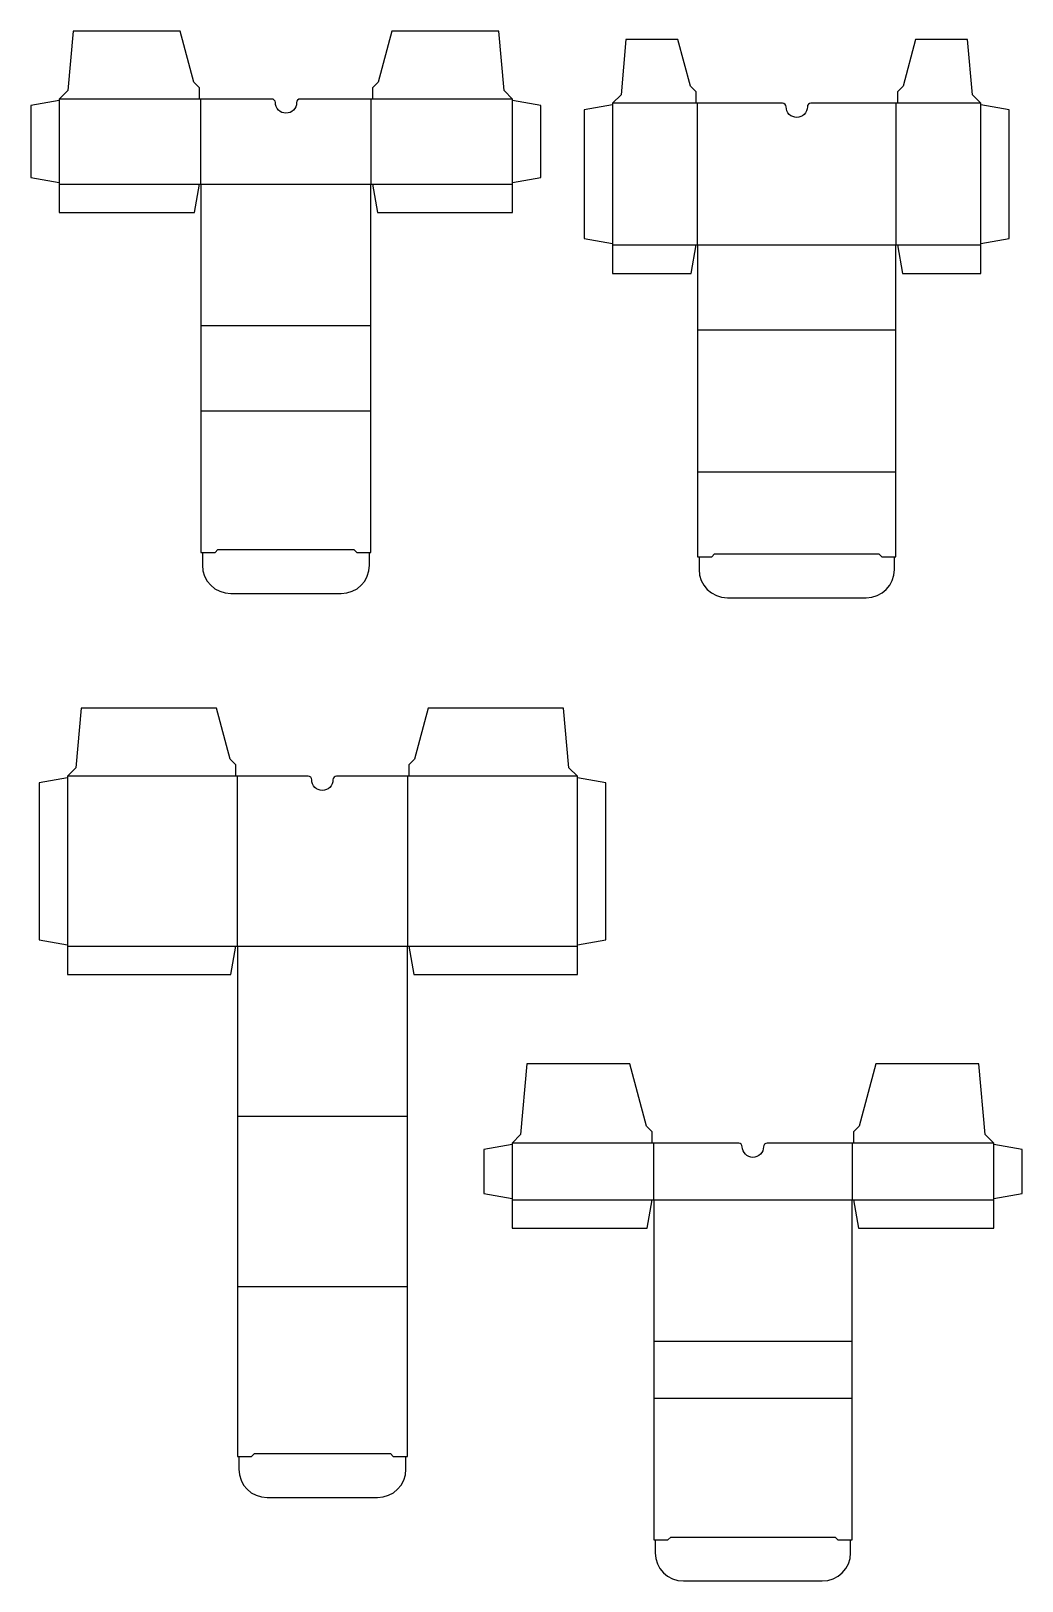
# Model space of a CAD drawing. Extents: x 77 to 1069, y 64 to 1615.
import ezdxf

# ---------------------------------------------------------------- set-up
doc = ezdxf.new("R2010")
doc.units = 0
doc.layers.add('Capa_1', color=7, linetype='CONTINUOUS')

msp = doc.modelspace()

# ---------------------------------------------------------------- linework, layer by layer
at = {"layer": 'Capa_1', "color": 7}
for points in [[(317.967874, 1546.687506), (317.967874, 1546.687506), (247.097982, 1546.687506), (245.687984, 1546.687506), (245.687984, 1558.027489), (240.017993, 1563.69748), (226.338014, 1614.717403), (119.078177, 1614.717403), (113.868185, 1555.197493), (105.368198, 1546.687506), (105.368198, 1545.267508), (77.028241, 1540.277516), (77.028241, 1468.067626), (105.368198, 1463.067634), (105.368198, 1461.647636), (105.368198, 1433.307679), (240.687992, 1433.307679), (245.687984, 1461.647636), (247.107982, 1461.647636), (247.107982, 1319.917852), (247.107982, 1234.877982), (247.107982, 1093.148198)], [(417.177723, 1093.148198), (417.177723, 1234.877982), (417.177723, 1319.917852), (417.177723, 1461.647636), (418.597721, 1461.647636), (423.597713, 1433.307679), (558.917507, 1433.307679), (558.917507, 1461.647636), (558.917507, 1463.067634), (587.257463, 1468.067626), (587.257463, 1540.277516), (558.917507, 1545.267508), (558.917507, 1546.687506), (550.40752, 1555.197493), (545.197528, 1614.717403), (437.937691, 1614.717403), (424.267712, 1563.69748), (418.597721, 1558.027489), (418.597721, 1546.687506), (417.177723, 1546.687506), (346.317831, 1546.687506), (346.317831, 1546.687506)], [(829.039149, 1542.401998), (829.039149, 1542.401998), (743.999189, 1542.401998), (742.57919, 1542.401998), (742.57919, 1553.741992), (736.909193, 1559.41199), (724.379199, 1606.181967), (672.299223, 1606.181967), (667.459226, 1550.911994), (658.95923, 1542.401998), (658.95923, 1540.981998), (630.619243, 1535.992001), (630.619243, 1407.092062), (658.95923, 1402.092065), (658.95923, 1400.672065), (658.95923, 1372.322079), (737.589192, 1372.322079), (742.57919, 1400.672065), (743.999189, 1400.672065), (743.999189, 1315.632106), (743.999189, 1173.902173), (743.999189, 1088.862213)], [(942.429095, 1088.862213), (942.429095, 1173.902173), (942.429095, 1315.632106), (942.429095, 1400.672065), (943.839094, 1400.672065), (948.839092, 1372.322079), (1027.469054, 1372.322079), (1027.469054, 1400.672065), (1027.469054, 1402.092065), (1055.809041, 1407.092062), (1055.809041, 1535.992001), (1027.469054, 1540.981998), (1027.469054, 1542.401998), (1018.959059, 1550.911994), (1014.129061, 1606.181967), (962.039086, 1606.181967), (949.509092, 1559.41199), (943.839094, 1553.741992), (943.839094, 1542.401998), (942.419095, 1542.401998), (857.389135, 1542.401998), (857.389135, 1542.401998)], [(105.368198, 1461.647636), (558.917507, 1461.647636), (558.917507, 1546.687506), (417.177723, 1546.687506)], [(247.107982, 1546.687506), (105.368198, 1546.687506), (105.368198, 1461.647636)], [(247.107982, 1461.647636), (247.107982, 1546.687506)], [(417.177723, 1546.687506), (417.177723, 1461.647636)], [(658.95923, 1400.672065), (1027.469054, 1400.672065), (1027.469054, 1542.401998), (942.429095, 1542.401998)], [(743.999189, 1542.401998), (658.95923, 1542.401998), (658.95923, 1400.672065)], [(743.999189, 1400.672065), (743.999189, 1542.401998)], [(942.429095, 1542.401998), (942.429095, 1400.672065)], [(417.177723, 1319.917852), (247.107982, 1319.917852)], [(942.429095, 1315.632106), (743.999189, 1315.632106)], [(247.107982, 1234.877982), (417.177723, 1234.877982)], [(743.999189, 1173.902173), (942.429095, 1173.902173)], [(247.107982, 1093.148198), (261.27796, 1093.148198), (264.107956, 1095.978193)], [(264.107956, 1095.978193), (400.177749, 1095.978193)], [(400.177749, 1095.978193), (403.007744, 1093.148198), (417.177723, 1093.148198)], [(415.767725, 1080.388217), (415.767725, 1093.148198)], [(743.999189, 1088.862213), (758.179183, 1088.862213), (761.009181, 1091.692212)], [(761.009181, 1091.692212), (925.419103, 1091.692212)], [(925.419103, 1091.692212), (928.249102, 1088.862213), (942.429095, 1088.862213)], [(941.009096, 1076.10222), (941.009096, 1088.862213)], [(276.867937, 1052.04826), (387.417768, 1052.04826)], [(773.769175, 1047.762233), (912.659109, 1047.762233)], [(354.396487, 869.242188), (354.396487, 869.242188), (283.526798, 869.242188), (282.106804, 869.242188), (282.106804, 880.582138), (276.436829, 886.252113), (262.766889, 937.281889), (127.157484, 937.281889), (121.947507, 877.75215), (113.447544, 869.242188), (113.447544, 867.832194), (85.107668, 862.832216), (85.107668, 705.582906), (113.447544, 700.582928), (113.447544, 699.172934), (113.447544, 670.823058), (277.116826, 670.823058), (282.106804, 699.172934), (283.526798, 699.172934), (283.526798, 529.09368), (283.526798, 359.014426), (283.526798, 188.935172)], [(453.606052, 188.935172), (453.606052, 359.014426), (453.606052, 529.09368), (453.606052, 699.172934), (455.026045, 699.172934), (460.026023, 670.823058), (623.685305, 670.823058), (623.685305, 699.172934), (623.685305, 700.582928), (652.035181, 705.582906), (652.035181, 862.832216), (623.685305, 867.832194), (623.685305, 869.242188), (615.185343, 877.75215), (609.975366, 937.281889), (474.365961, 937.281889), (460.686021, 886.252113), (455.026045, 880.582138), (455.026045, 869.242188), (453.606052, 869.242188), (382.736363, 869.242188)], [(113.447544, 699.172934), (623.685305, 699.172934), (623.685305, 869.242188), (453.606052, 869.242188)], [(283.526798, 869.242188), (113.447544, 869.242188), (113.447544, 699.172934)], [(283.526798, 699.172934), (283.526798, 869.242188)], [(453.606052, 869.242188), (453.606052, 699.172934)], [(785.105809, 502.282318), (785.105809, 502.282318), (700.066435, 502.282318), (698.646445, 502.282318), (698.646445, 513.622235), (692.986487, 519.292193), (676.26661, 581.651734), (573.03737, 581.651734), (566.837416, 510.782256), (558.337479, 502.282318), (558.337479, 500.862329), (529.997687, 495.862365), (529.997687, 452.002688), (558.337479, 447.002725), (558.337479, 445.592736), (558.337479, 417.242944), (693.656482, 417.242944), (698.656445, 445.592736), (700.076435, 445.592736), (700.076435, 303.853779), (700.076435, 247.164197), (700.076435, 105.43524)], [(898.494974, 105.43524), (898.494974, 247.164197), (898.494974, 303.853779), (898.494974, 445.592736), (899.914963, 445.592736), (904.914926, 417.242944), (1040.22393, 417.242944), (1040.22393, 445.592736), (1040.22393, 447.002725), (1068.573721, 452.002688), (1068.573721, 495.862365), (1040.22393, 500.862329), (1040.22393, 502.282318), (1031.723993, 510.782256), (1025.524038, 581.651734), (922.284799, 581.651734), (905.574922, 519.292193), (899.904963, 513.622235), (899.904963, 502.282318), (898.494974, 502.282318), (813.4556, 502.282318), (813.4556, 502.282318)], [(453.606052, 529.09368), (283.526798, 529.09368)], [(558.337479, 445.592736), (1040.22393, 445.592736), (1040.22393, 502.282318), (898.494974, 502.282318)], [(700.076435, 502.282318), (558.337479, 502.282318), (558.337479, 445.592736)], [(700.076435, 445.592736), (700.076435, 502.282318)], [(898.494974, 502.282318), (898.494974, 445.592736)], [(283.526798, 359.014426), (453.606052, 359.014426)], [(898.494974, 303.853779), (700.076435, 303.853779)], [(700.076435, 247.164197), (898.494974, 247.164197)], [(283.526798, 188.935172), (297.696736, 188.935172), (300.536723, 191.76516)], [(300.536723, 191.76516), (436.596126, 191.76516)], [(436.596126, 191.76516), (439.436114, 188.935172), (453.606052, 188.935172)], [(452.186058, 176.175228), (452.186058, 188.935172)], [(313.296667, 147.835353), (423.846182, 147.835353)], [(700.076435, 105.43524), (714.246331, 105.43524), (717.07631, 108.26522)], [(717.07631, 108.26522), (881.485099, 108.26522)], [(881.485099, 108.26522), (884.325078, 105.43524), (898.494974, 105.43524)], [(897.074984, 92.675334), (897.074984, 105.43524)], [(729.836216, 64.335543), (868.735193, 64.335543)]]:
    msp.add_lwpolyline(points, dxfattribs=at)
for points in [[(321.507869, 1543.147512), (321.507869, 1543.147512)], [(342.767836, 1543.147512), (342.767836, 1543.147512)], [(832.579147, 1538.861999), (832.579147, 1538.861999)], [(853.839137, 1538.861999), (853.839137, 1538.861999)], [(843.209142, 1528.232005)], [(357.936471, 865.702203)], [(368.566425, 855.07225)], [(379.196378, 865.702203)], [(788.645783, 498.732344)], [(809.905626, 498.732344), (809.905626, 498.732344)], [(799.275704, 488.102423)]]:
    msp.add_lwpolyline(points, close=True, dxfattribs=at)
for points in [[(320.471028, 1545.650666), (319.80715, 1546.314544), (318.906739, 1546.687506), (317.967874, 1546.687506)], [(321.507869, 1543.147512), (321.507869, 1544.086377), (321.134906, 1544.986788), (320.471028, 1545.650666)], [(324.621319, 1535.630978), (322.62781, 1537.624487), (321.507869, 1540.328265), (321.507869, 1543.147512)], [(332.137852, 1532.517528), (329.318605, 1532.517528), (326.614827, 1533.637469), (324.621319, 1535.630978)], [(342.767836, 1543.147512), (342.767836, 1537.276734), (338.00863, 1532.517528), (332.137852, 1532.517528)], [(343.80821, 1545.654208), (343.142167, 1544.990042), (342.767832, 1544.088112), (342.767836, 1543.147512)], [(346.317831, 1546.687506), (345.377234, 1546.690163), (344.474252, 1546.318374), (343.80821, 1545.654208)], [(831.542306, 1541.365156), (830.878427, 1542.029035), (829.978015, 1542.401998), (829.039149, 1542.401998)], [(832.579147, 1538.861999), (832.579147, 1539.800865), (832.206184, 1540.701278), (831.542306, 1541.365156)], [(835.692601, 1531.345458), (833.69909, 1533.338969), (832.579147, 1536.04275), (832.579147, 1538.861999)], [(853.839137, 1538.861999), (853.839137, 1536.04275), (852.719194, 1533.338969), (850.725684, 1531.345458)], [(854.879512, 1541.368698), (854.213469, 1540.704532), (853.839133, 1539.802601), (853.839137, 1538.861999)], [(857.389135, 1542.401998), (856.448538, 1542.404655), (855.545554, 1542.032865), (854.879512, 1541.368698)], [(332.137852, 1532.517528), (332.137852, 1532.517528), (332.137852, 1532.517528), (332.137852, 1532.517528)], [(843.209142, 1528.232005), (840.389892, 1528.232005), (837.686111, 1529.351947), (835.692601, 1531.345458)], [(850.725684, 1531.345458), (848.732173, 1529.351947), (846.028392, 1528.232005), (843.209142, 1528.232005)], [(248.51798, 1093.148198), (248.51798, 1093.148198), (248.51798, 1080.388217), (248.51798, 1080.388217)], [(745.419189, 1088.862213), (745.419189, 1088.862213), (745.419189, 1076.10222), (745.419189, 1076.10222)], [(248.51798, 1080.388217), (248.523501, 1064.734874), (261.214592, 1052.048259), (276.867937, 1052.04826)], [(387.417768, 1052.04826), (403.071112, 1052.048259), (415.762203, 1064.734874), (415.767725, 1080.388217)], [(745.419189, 1076.10222), (745.42471, 1060.44886), (758.115814, 1047.762232), (773.769175, 1047.762233)], [(912.659109, 1047.762233), (928.31247, 1047.762232), (941.003574, 1060.44886), (941.009096, 1076.10222)], [(356.899634, 868.20535), (356.235758, 868.869226), (355.335349, 869.242188), (354.396487, 869.242188)], [(382.736363, 869.242188), (381.7975, 869.242188), (380.897091, 868.869226), (380.233216, 868.20535)], [(382.736363, 869.242188), (382.736363, 869.242188), (382.736363, 869.242188), (382.736363, 869.242188)], [(357.936471, 865.702203), (357.936471, 866.641065), (357.56351, 867.541474), (356.899634, 868.20535)], [(361.049913, 858.185691), (359.05641, 860.179194), (357.936471, 862.882964), (357.936471, 865.702203)], [(357.936471, 865.702203), (357.936471, 865.702203), (357.936471, 865.702203), (357.936471, 865.702203)], [(368.566425, 855.07225), (365.747186, 855.07225), (363.043416, 856.192188), (361.049913, 858.185691)], [(376.082937, 858.185691), (374.089434, 856.192188), (371.385664, 855.07225), (368.566425, 855.07225)], [(379.196378, 865.702203), (379.196378, 862.882964), (378.07644, 860.179194), (376.082937, 858.185691)], [(380.233216, 868.20535), (379.56934, 867.541474), (379.196378, 866.641065), (379.196378, 865.702203)], [(379.196378, 865.702203), (379.196378, 865.702203), (379.196378, 865.702203), (379.196378, 865.702203)], [(787.61249, 501.241951), (786.948328, 501.907989), (786.046403, 502.282322), (785.105809, 502.282318)], [(788.645783, 498.732344), (788.64844, 499.672935), (788.276653, 500.575912), (787.61249, 501.241951)], [(799.275704, 488.102423), (793.404961, 488.102423), (788.645783, 492.861601), (788.645783, 498.732344)], [(788.645783, 498.732344), (788.645783, 498.732344), (788.645783, 498.732344), (788.645783, 498.732344)], [(809.905626, 498.732344), (809.905626, 495.913114), (808.785691, 493.209352), (806.792194, 491.215855)], [(810.942446, 501.245498), (810.276118, 500.57917), (809.90296, 499.674671), (809.905626, 498.732344)], [(813.4556, 502.282318), (812.513274, 502.284984), (811.608774, 501.911826), (810.942446, 501.245498)], [(806.792194, 491.215855), (804.798697, 489.222357), (802.094935, 488.102423), (799.275704, 488.102423)], [(284.946792, 188.935172), (284.946792, 188.935172), (284.946792, 176.175228), (284.946792, 176.175228)], [(284.946792, 176.175228), (284.952313, 160.52193), (297.643368, 147.835352), (313.296667, 147.835353)], [(423.846182, 147.835353), (439.495577, 147.840872), (452.180539, 160.525834), (452.186058, 176.175228)], [(701.486424, 105.43524), (701.486424, 105.43524), (701.486424, 92.675334), (701.486424, 92.675334)], [(701.486424, 92.675334), (701.491946, 77.022082), (714.182963, 64.335542), (729.836216, 64.335543)], [(868.735193, 64.335543), (884.384541, 64.341062), (897.069465, 77.025986), (897.074984, 92.675334)]]:
    msp.add_open_spline(points, degree=3, dxfattribs=at)

doc.saveas('drawing.dxf')
